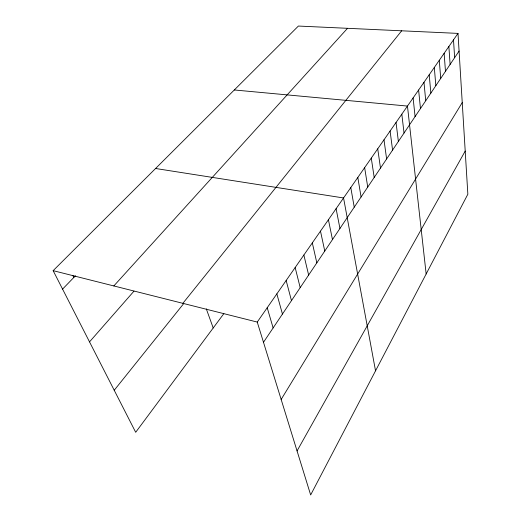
<?xml version="1.0" encoding="UTF-8"?>
<svg xmlns="http://www.w3.org/2000/svg" width="521" height="521" viewBox="0 0 521 521"><rect width="100%" height="100%" fill="white"/><g stroke="black" fill="none" stroke-linecap="round" stroke-linejoin="round"><path stroke-width="0.78" d="M297.055 450.925L465.207 151.077M281.151 399.451L462.238 102.591M263.489 342.284L459.086 51.065M457.998 33.396L467.851 194.216L310.659 494.95L257.244 322.069L457.998 33.396L298.396 26.05L53.149 270.66L135.688 432.287L223.835 313.668M114.223 390.262L183.77 303.509M182.864 303.333L401.678 30.804M89.521 341.887L133.962 291.167M113.825 285.944L347.54 28.31M62.566 289.103L75.454 275.785M234.307 89.97L407.461 106.069L426.152 273.987M155.577 168.498L343.554 197.967L375.537 370.828M53.149 270.66L257.244 322.069M72.771 275.355L73.813 277.478M206.303 308.868L213.206 327.97M267.214 307.735L273.128 327.937M276.846 293.883L282.447 314.059M286.153 280.5L291.467 300.637M295.16 267.547L300.194 287.644M303.873 255.016L308.647 275.055M312.313 242.884L316.833 262.864M320.487 231.129L324.772 251.044M328.412 219.732L332.47 239.582M336.097 208.687L339.939 228.459M350.789 187.56L354.241 207.169M357.816 177.459L361.079 196.984M364.641 167.645L367.735 187.078M371.271 158.104L374.202 177.446M377.725 148.83L380.493 168.075M383.997 139.81L386.615 158.964M390.099 131.031L392.58 150.087M396.038 122.494L398.383 141.445M401.821 114.177L404.035 133.024M413.114 97.941L415.081 116.587M418.617 90.022L420.467 108.557M423.983 82.305L425.722 100.735M429.213 74.79L430.847 93.109M434.312 67.456L435.843 85.672M439.288 60.306L440.714 78.41M444.133 53.331L445.475 71.325M448.868 46.525L450.118 64.415M453.491 39.883L454.651 57.662"/></g></svg>
